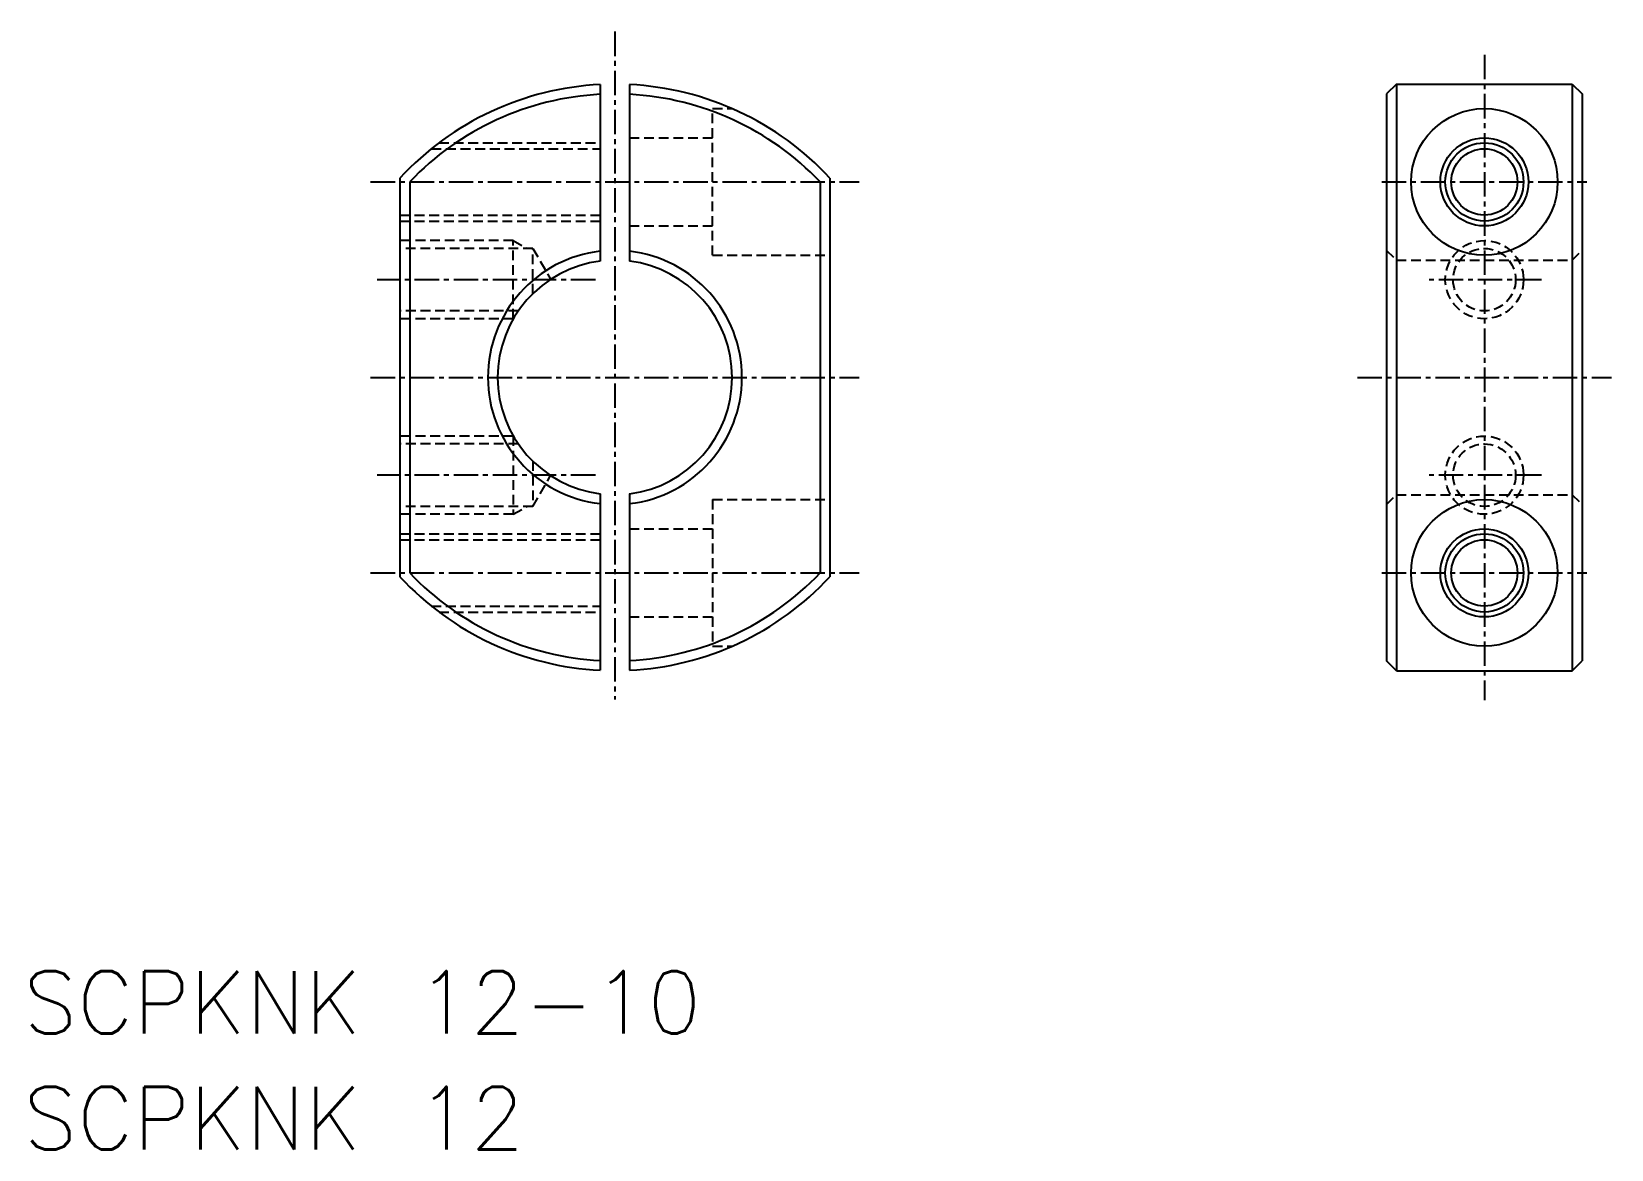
# Model space of a CAD drawing. Extents: x 149.7 to 230.6, y 31.8 to 89.
import ezdxf

# ---------------------------------------------------------------- set-up
doc = ezdxf.new("R2010")
doc.units = 0
doc.linetypes.add('CENTER', pattern=[2, 1.25, -0.25, 0.25, -0.25])
doc.linetypes.add('DASHED', pattern=[0.75, 0.5, -0.25])
doc.layers.get('0').update_dxf_attribs({"linetype": 'CONTINUOUS'})
doc.layers.add('CENTER', color=1, linetype='CENTER')
doc.styles.get("Standard").update_dxf_attribs({"font": 'txt.shx', "bigfont": 'bigfont.shx'})

msp = doc.modelspace()

# ---------------------------------------------------------------- linework, layer by layer
at = {"color": 7, "linetype": 'CONTINUOUS'}
for p, q in [((178.811, 86.266), (178.811, 77.238)), ((180.311, 86.266), (180.311, 77.238)), ((219.553, 86.285), (219.053, 85.785)), ((219.053, 85.785), (219.053, 56.785)), ((219.553, 86.285), (228.553, 86.285)), ((219.553, 86.285), (219.553, 56.285)), ((228.553, 86.285), (229.053, 85.785)), ((228.553, 86.285), (228.553, 56.285)), ((229.053, 85.785), (229.053, 56.785)), ((168.561, 81.483), (168.561, 61.087)), ((169.061, 81.285), (169.061, 61.285)), ((190.061, 81.285), (190.061, 61.285)), ((190.561, 81.483), (190.561, 61.087)), ((178.811, 65.332), (178.811, 56.304)), ((180.311, 65.332), (180.311, 56.304)), ((219.553, 56.285), (219.053, 56.785)), ((228.553, 56.285), (229.053, 56.785)), ((219.553, 56.285), (228.553, 56.285))]:
    msp.add_line(p, q, dxfattribs=at)
at = {"color": 3, "linetype": 'DASHED'}
for p, q in [((184.561, 77.535), (184.561, 85.035)), ((184.561, 85.035), (185.556, 85.035)), ((170.561, 83.285), (178.811, 83.285)), ((180.311, 83.535), (184.561, 83.535)), ((170.166, 82.978), (178.811, 82.978)), ((168.561, 79.591), (178.811, 79.591)), ((168.561, 79.285), (178.811, 79.285)), ((180.311, 79.035), (184.561, 79.035)), ((174.361, 78.285), (168.561, 78.285)), ((175.361, 77.885), (168.561, 77.885)), ((174.361, 78.285), (175.054, 77.885)), ((174.361, 74.285), (174.361, 78.285)), ((175.361, 75.57), (175.361, 77.885)), ((175.361, 77.885), (176.273, 76.304)), ((219.053, 77.785), (219.553, 77.285)), ((228.553, 77.285), (229.053, 77.785)), ((184.561, 77.535), (190.561, 77.535)), ((219.553, 77.285), (228.553, 77.285)), ((219.553, 77.285), (219.553, 65.285)), ((228.553, 77.285), (228.553, 65.285)), ((174.617, 74.685), (168.561, 74.685)), ((174.365, 74.285), (168.561, 74.285)), ((174.365, 68.285), (168.561, 68.285)), ((174.361, 68.285), (174.361, 64.285)), ((174.617, 67.885), (168.561, 67.885)), ((175.361, 67), (175.361, 64.685)), ((175.361, 64.685), (176.273, 66.266)), ((175.361, 64.685), (168.561, 64.685)), ((174.361, 64.285), (175.054, 64.685)), ((184.561, 65.035), (184.561, 57.535)), ((184.561, 65.035), (190.561, 65.035)), ((219.053, 64.785), (219.553, 65.285)), ((219.553, 65.285), (228.553, 65.285)), ((228.553, 65.285), (229.053, 64.785)), ((174.361, 64.285), (168.561, 64.285)), ((168.561, 63.285), (178.811, 63.285)), ((180.311, 63.535), (184.561, 63.535)), ((168.561, 62.978), (178.811, 62.978)), ((170.166, 59.591), (178.811, 59.591)), ((170.561, 59.285), (178.811, 59.285)), ((180.311, 59.035), (184.561, 59.035)), ((184.561, 57.535), (185.556, 57.535))]:
    msp.add_line(p, q, dxfattribs=at)
at = {"color": 7, "linetype": 'CONTINUOUS'}
for centre, radius in [((224.053, 81.285), 3.75), ((224.053, 81.285), 2.25), ((224.053, 81.285), 1.694), ((224.053, 61.285), 3.75), ((224.053, 61.285), 2.25), ((224.053, 61.285), 1.694)]:
    msp.add_circle(centre, radius, dxfattribs=at)
at = {"color": 3, "linetype": 'CONTINUOUS'}
for centre in [(224.053, 81.285), (224.053, 61.285)]:
    msp.add_circle(centre, 2, dxfattribs=at)
at = {"color": 3, "linetype": 'DASHED'}
for centre, radius in [((224.053, 76.285), 2), ((224.053, 76.285), 1.6), ((224.053, 66.285), 2), ((224.053, 66.285), 1.6)]:
    msp.add_circle(centre, radius, dxfattribs=at)
at = {"color": 7, "linetype": 'CONTINUOUS'}
for radius, start, end in [(15, 92.86598, 137.16657), (14.5, 92.9649, 136.39718), (15, 42.83343, 87.13402), (14.5, 43.60282, 87.0351), (6.5, 96.62581, 263.37419), (6.5, 276.62581, 83.37419), (6, 97.18076, 262.81924), (6, 277.18076, 82.81924), (15, 222.83343, 267.13402), (14.5, 223.60282, 267.0351), (14.5, 272.9649, 316.39718), (15, 272.86598, 317.16657)]:
    msp.add_arc((179.561, 71.285), radius, start, end, dxfattribs=at)
at = {"layer": 'CENTER', "color": 1, "linetype": 'CENTER'}
for p, q in [((179.561, 88.974), (179.561, 54.804)), ((224.053, 87.785), (224.053, 54.785)), ((167.061, 81.285), (192.061, 81.285)), ((218.803, 81.285), (229.303, 81.285)), ((178.561, 76.285), (167.399, 76.285)), ((226.97, 76.285), (221.136, 76.285)), ((167.061, 71.285), (192.061, 71.285)), ((217.553, 71.285), (230.553, 71.285)), ((178.561, 66.285), (167.399, 66.285)), ((226.97, 66.285), (221.136, 66.285)), ((167.061, 61.285), (192.061, 61.285)), ((218.803, 61.285), (229.303, 61.285))]:
    msp.add_line(p, q, dxfattribs=at)

# ---------------------------------------------------------------- texts
at = {"color": 7, "linetype": 'CONTINUOUS'}
for s, p in [('SCPKNK 12-10', (149.301, 37.723)), ('SCPKNK 12', (149.301, 31.799))]:
    msp.add_text(s, height=3.2, dxfattribs=at).set_placement(p)

doc.saveas('drawing.dxf')
